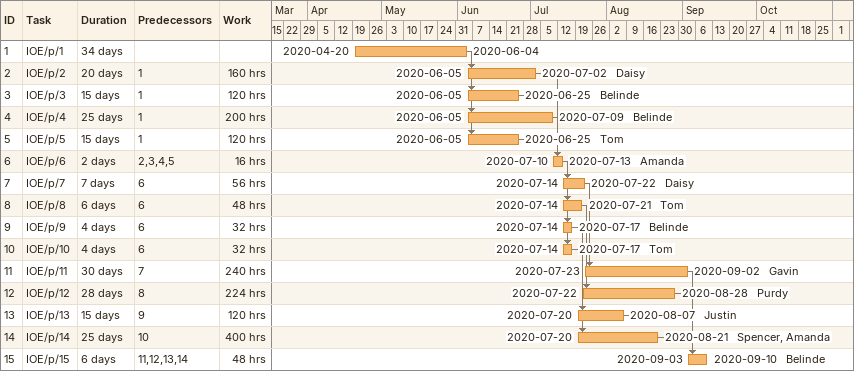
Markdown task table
| ID | Task | Duration | Start | Finish | Predecessors | Resources | Work (h) |
|---|---|---|---|---|---|---|---|
| 1 | IOE/p/1 | 34d | 2020-04-20 | 2020-06-04 |  |  |  |
| 2 | IOE/p/2 | 20d | 2020-06-05 | 2020-07-02 | 1 | Daisy | 160 |
| 3 | IOE/p/3 | 15d | 2020-06-05 | 2020-06-25 | 1 | Belinde | 120 |
| 4 | IOE/p/4 | 25d | 2020-06-05 | 2020-07-09 | 1 | Belinde | 200 |
| 5 | IOE/p/5 | 15d | 2020-06-05 | 2020-06-25 | 1 | Tom | 120 |
| 6 | IOE/p/6 | 2d | 2020-07-10 | 2020-07-13 | 2, 3, 4, 5 | Amanda | 16 |
| 7 | IOE/p/7 | 7d | 2020-07-14 | 2020-07-22 | 6 | Daisy | 56 |
| 8 | IOE/p/8 | 6d | 2020-07-14 | 2020-07-21 | 6 | Tom | 48 |
| 9 | IOE/p/9 | 4d | 2020-07-14 | 2020-07-17 | 6 | Belinde | 32 |
| 10 | IOE/p/10 | 4d | 2020-07-14 | 2020-07-17 | 6 | Tom | 32 |
| 11 | IOE/p/11 | 30d | 2020-07-23 | 2020-09-02 | 7 | Gavin | 240 |
| 12 | IOE/p/12 | 28d | 2020-07-22 | 2020-08-28 | 8 | Purdy | 224 |
| 13 | IOE/p/13 | 15d | 2020-07-20 | 2020-08-07 | 9 | Justin | 120 |
| 14 | IOE/p/14 | 25d | 2020-07-20 | 2020-08-21 | 10 | Spencer, Amanda | 400 |
| 15 | IOE/p/15 | 6d | 2020-09-03 | 2020-09-10 | 11, 12, 13, 14 | Belinde | 48 |
